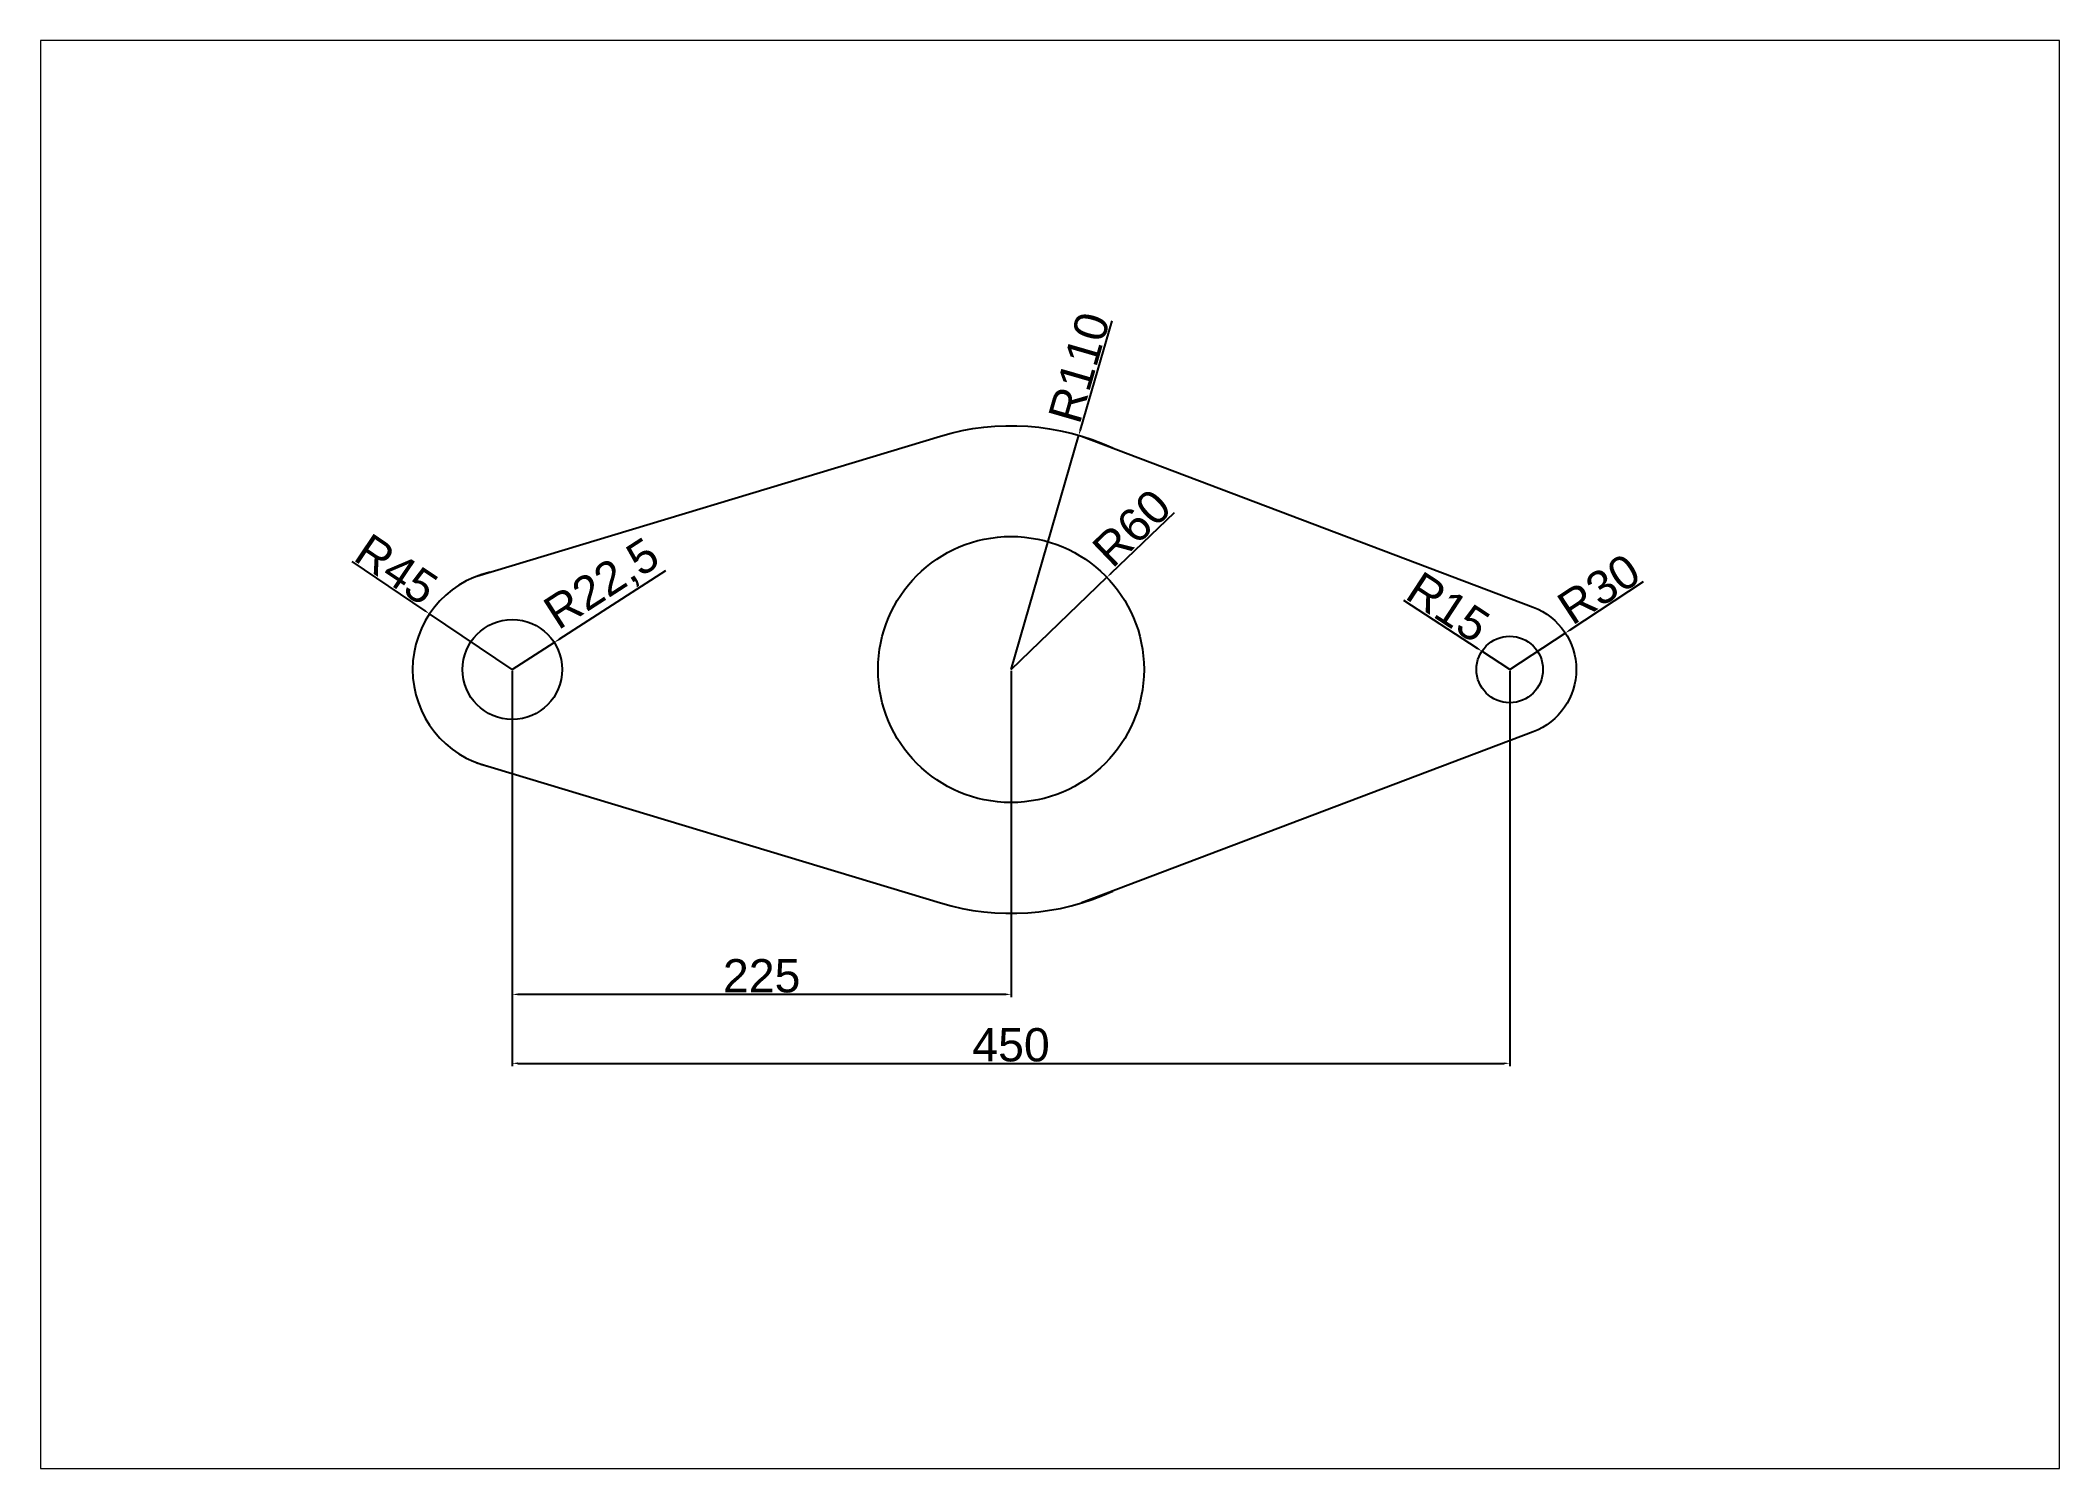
# Paper-space layout 'Layout6' of a CAD drawing. Header units: millimetres. Extents: x 30 to 267, y 21 to 189.
# The model-space entities are those that its viewports show. They can reach past a viewport. Long polylines and large blocks are cut down to what shows.
import ezdxf

# ---------------------------------------------------------------- set-up
doc = ezdxf.new("R2010")
doc.units = ezdxf.units.MM
doc.styles.get("Standard").update_dxf_attribs({"font": 'arial.ttf'})
doc.dimstyles.new('ISO-25', dxfattribs={"dimtxt": 2.5, "dimasz": 2.5, "dimexe": 1.25, "dimexo": 0.625, "dimtad": 1, "dimtxsty": 'Standard', "dimcen": 2.5, "dimadec": 0, "dimazin": 0, "dimtfac": 1, "dimtmove": 0, "dimatfit": 3, "dimfxl": 1, "dimarcsym": 0})

# ---------------------------------------------------------------- blocks, each defined once
blk = doc.blocks.new('*D143')
at = {"color": 0, "lineweight": -2, "transparency": 16777216}
for p, q in [((1631.74, 1238.72), (1631.74, 1060.46)), ((2081.74, 1238.72), (2081.74, 1060.46)), ((1634.24, 1061.71), (2079.24, 1061.71))]:
    blk.add_line(p, q, dxfattribs=at)
at = {"color": 0, "transparency": 16777216}
for points in [[(1634.24, 1062.12), (1634.24, 1061.29), (1631.74, 1061.71)], [(2079.24, 1062.12), (2079.24, 1061.29), (2081.74, 1061.71)]]:
    blk.add_solid(points, dxfattribs=at)
at = {"layer": 'Defpoints', "color": 0, "transparency": 16777216}
for p in [(1631.74, 1239.35), (2081.74, 1239.35), (2081.74, 1061.71)]:
    blk.add_point(p, dxfattribs=at)
at = {"color": 0, "transparency": 16777216, "insert": (1856.74, 1069.99), "char_height": 15, "attachment_point": 5}
blk.add_mtext('450', dxfattribs=at)
blk = doc.blocks.new('*D144')
at = {"color": 0, "lineweight": -2, "transparency": 16777216}
for p, q in [((1631.74, 1238.72), (1631.74, 1091.57)), ((1856.74, 1238.72), (1856.74, 1091.57)), ((1854.24, 1092.82), (1634.24, 1092.82))]:
    blk.add_line(p, q, dxfattribs=at)
at = {"color": 0, "transparency": 16777216}
for points in [[(1634.24, 1093.24), (1634.24, 1092.41), (1631.74, 1092.82)], [(1854.24, 1093.24), (1854.24, 1092.41), (1856.74, 1092.82)]]:
    blk.add_solid(points, dxfattribs=at)
at = {"layer": 'Defpoints', "color": 0, "transparency": 16777216}
for p in [(1631.74, 1239.35), (1856.74, 1239.35), (1631.74, 1092.82)]:
    blk.add_point(p, dxfattribs=at)
at = {"color": 0, "transparency": 16777216, "insert": (1744.24, 1101.11), "char_height": 15, "attachment_point": 5}
blk.add_mtext('225', dxfattribs=at)
blk = doc.blocks.new('*D145')
at = {"color": 0, "lineweight": -2, "transparency": 16777216}
for p, q in [((1930.31, 1310.05), (1901.8, 1282.65)), ((1856.74, 1239.35), (1900, 1280.92))]:
    blk.add_line(p, q, dxfattribs=at)
at = {"color": 0, "transparency": 16777216}
blk.add_solid([(1901.52, 1282.96), (1902.09, 1282.35), (1900, 1280.92)], dxfattribs=at)
at = {"layer": 'Defpoints', "color": 0, "transparency": 16777216}
for p in [(1900, 1280.92), (1856.74, 1239.35)]:
    blk.add_point(p, dxfattribs=at)
at = {"color": 0, "transparency": 16777216, "insert": (1911.22, 1303.19), "char_height": 15, "attachment_point": 5, "rotation": 43.86335}
blk.add_mtext('R60', dxfattribs=at)
blk = doc.blocks.new('*D141')
at = {"color": 0, "lineweight": -2, "transparency": 16777216}
for p, q in [((1902.24, 1396.59), (1888.01, 1347.41)), ((1856.74, 1239.35), (1887.31, 1345.01))]:
    blk.add_line(p, q, dxfattribs=at)
at = {"color": 0, "transparency": 16777216}
blk.add_solid([(1887.61, 1347.53), (1888.41, 1347.3), (1887.31, 1345.01)], dxfattribs=at)
at = {"layer": 'Defpoints', "color": 0, "transparency": 16777216}
for p in [(1887.31, 1345.01), (1856.74, 1239.35)]:
    blk.add_point(p, dxfattribs=at)
at = {"color": 0, "transparency": 16777216, "insert": (1887.51, 1375.51), "char_height": 15, "attachment_point": 5, "rotation": 73.86362}
blk.add_mtext('R110', dxfattribs=at)
blk = doc.blocks.new('*D146')
at = {"color": 0, "lineweight": -2, "transparency": 16777216}
for p, q in [((1700.83, 1283.84), (1652.76, 1252.88)), ((1631.74, 1239.35), (1650.66, 1251.53))]:
    blk.add_line(p, q, dxfattribs=at)
at = {"color": 0, "transparency": 16777216}
blk.add_solid([(1652.53, 1253.23), (1652.99, 1252.53), (1650.66, 1251.53)], dxfattribs=at)
at = {"layer": 'Defpoints', "color": 0, "transparency": 16777216}
for p in [(1650.66, 1251.53), (1631.74, 1239.35)]:
    blk.add_point(p, dxfattribs=at)
at = {"color": 0, "transparency": 16777216, "insert": (1672.63, 1277.14), "char_height": 15, "attachment_point": 5, "rotation": 32.78366}
blk.add_mtext('R22,5', dxfattribs=at)
blk = doc.blocks.new('*D147')
at = {"color": 0, "lineweight": -2, "transparency": 16777216}
for p, q in [((1559.37, 1287.99), (1592.32, 1265.84)), ((1631.74, 1239.35), (1594.39, 1264.45))]:
    blk.add_line(p, q, dxfattribs=at)
at = {"color": 0, "transparency": 16777216}
blk.add_solid([(1592.55, 1266.19), (1592.09, 1265.5), (1594.39, 1264.45)], dxfattribs=at)
at = {"layer": 'Defpoints', "color": 0, "transparency": 16777216}
for p in [(1594.39, 1264.45), (1631.74, 1239.35)]:
    blk.add_point(p, dxfattribs=at)
at = {"color": 0, "transparency": 16777216, "insert": (1579.41, 1284.46), "char_height": 15, "attachment_point": 5, "rotation": 326.09489}
blk.add_mtext('R45', dxfattribs=at)
blk = doc.blocks.new('*D148')
at = {"color": 0, "lineweight": -2, "transparency": 16777216}
for p, q in [((2033.88, 1270.68), (2067.1, 1248.93)), ((2081.74, 1239.35), (2069.19, 1247.56))]:
    blk.add_line(p, q, dxfattribs=at)
at = {"color": 0, "transparency": 16777216}
blk.add_solid([(2067.33, 1249.28), (2066.87, 1248.58), (2069.19, 1247.56)], dxfattribs=at)
at = {"layer": 'Defpoints', "color": 0, "transparency": 16777216}
for p in [(2069.19, 1247.56), (2081.74, 1239.35)]:
    blk.add_point(p, dxfattribs=at)
at = {"color": 0, "transparency": 16777216, "insert": (2053.98, 1267.42), "char_height": 15, "attachment_point": 5, "rotation": 326.78569}
blk.add_mtext('R15', dxfattribs=at)
blk = doc.blocks.new('*D142')
at = {"color": 0, "lineweight": -2, "transparency": 16777216}
for p, q in [((2141.99, 1278.84), (2108.92, 1257.16)), ((2081.74, 1239.35), (2106.83, 1255.79))]:
    blk.add_line(p, q, dxfattribs=at)
at = {"color": 0, "transparency": 16777216}
blk.add_solid([(2108.7, 1257.51), (2109.15, 1256.81), (2106.83, 1255.79)], dxfattribs=at)
at = {"layer": 'Defpoints', "color": 0, "transparency": 16777216}
for p in [(2106.83, 1255.79), (2081.74, 1239.35)]:
    blk.add_point(p, dxfattribs=at)
at = {"color": 0, "transparency": 16777216, "insert": (2121.96, 1275.62), "char_height": 15, "attachment_point": 5, "rotation": 33.24159}
blk.add_mtext('R30', dxfattribs=at)

msp = doc.modelspace()

# ---------------------------------------------------------------- linework, layer by layer
at = {"color": 0}
for points in [[(1615.695, 1281.387), (1824.909, 1344.639, -0.1831452), (1902.693, 1339.288)], [(1888.575, 1344.639), (2092.374, 1267.399, -0.6904096), (2092.374, 1211.293), (1888.575, 1134.053)], [(1615.695, 1197.304), (1824.909, 1134.053, 0.1831452), (1902.693, 1139.404)]]:
    msp.add_lwpolyline(points, format="xyb", dxfattribs=at)
for centre, radius in [((1856.742, 1239.346), 60), ((1631.742, 1239.346), 22.5), ((2081.742, 1239.346), 15)]:
    msp.add_circle(centre, radius, dxfattribs=at)
msp.add_arc((1631.742, 1239.346), 45, 102.751342, 257.248658, dxfattribs=at)

# ---------------------------------------------------------------- dimensions: what is measured, and where the dimension line sits
at = {"color": 152, "true_color": 0x2776bb}
for center, mpoint, picture, middle in [((1856.742, 1239.346), (1887.314, 1345.012), '*D141', (1887.513, 1375.506)), ((1856.742, 1239.346), (1900.002, 1280.922), '*D145', (1911.22, 1303.193)), ((1631.742, 1239.346), (1594.394, 1264.448), '*D147', (1579.408, 1284.463)), ((1631.742, 1239.346), (1650.658, 1251.529), '*D146', (1672.628, 1277.144)), ((2081.742, 1239.346), (2069.193, 1247.563), '*D148', (2053.984, 1267.422)), ((2081.742, 1239.346), (2106.833, 1255.791), '*D142', (2121.961, 1275.617))]:
    dim = msp.add_radius_dim(center=center, mpoint=mpoint, dimstyle='ISO-25', override={"dimtxt": 15}, dxfattribs=at)
    dim.commit()
    dim.dimension.update_dxf_attribs({"geometry": picture, "text_midpoint": middle})
for base, p1, p2, picture, middle in [((2081.742, 1061.707), (1631.742, 1239.346), (2081.742, 1239.346), '*D143', (1856.742, 1069.991)), ((1631.742, 1092.822), (1856.742, 1239.346), (1631.742, 1239.346), '*D144', (1744.242, 1101.106))]:
    dim = msp.add_linear_dim(base=base, p1=p1, p2=p2, dimstyle='ISO-25', override={"dimtxt": 15}, dxfattribs=at)
    dim.commit()
    dim.dimension.update_dxf_attribs({"geometry": picture, "text_midpoint": middle})

psp = doc.layouts.new('Layout6')

# ---------------------------------------------------------------- viewports
at = {"layer": '0', "view_target_point": (6591.28, 1414.618)}
psp.add_viewport(center=(148.5, 105), size=(237.6, 168), view_center_point=(-4716.954, -213.609), view_height=644.16496, dxfattribs=at)

doc.saveas('drawing.dxf')
